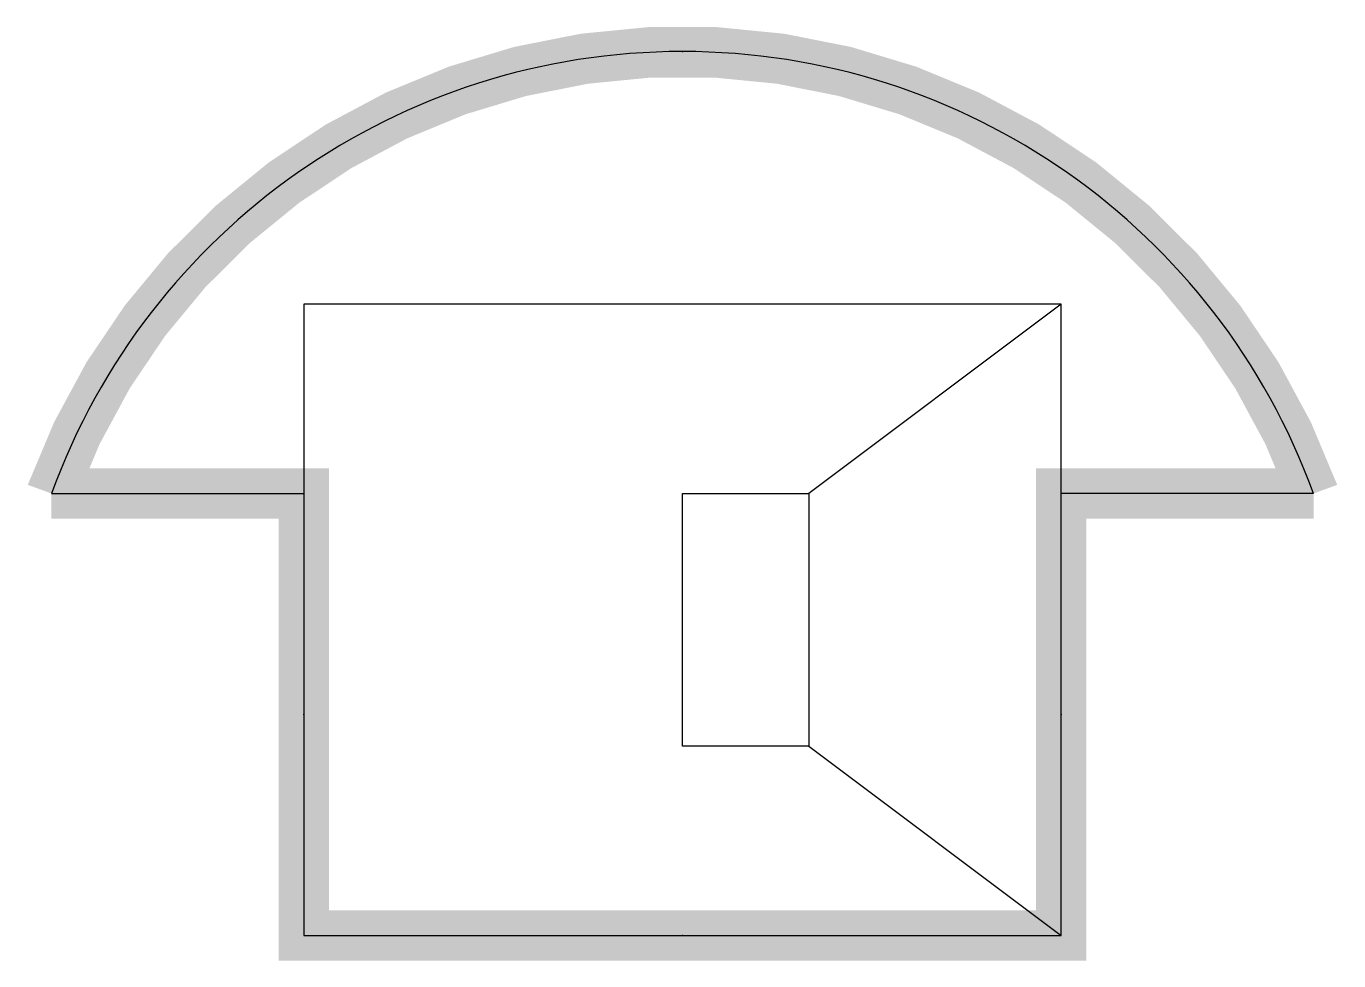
# Model space of a CAD drawing. Extents: x -260 to 260, y -10 to 360.
import ezdxf
from ezdxf.enums import TextEntityAlignment as Align

# ---------------------------------------------------------------- set-up
doc = ezdxf.new("R2010")
doc.units = 0
doc.header["$LTSCALE"] = 1000
doc.header["$MEASUREMENT"] = 0
doc.layers.add('EQUIP-通讯', color=3, linetype='Continuous')
doc.styles.add('_TEL_DIM', font='SIMPLEX', dxfattribs={"width": 0.8, "height": 3.5, "bigfont": 'HZTXT'})

# ---------------------------------------------------------------- blocks, each defined once
blk = doc.blocks.new('$equip$00003042')
at = {"layer": 'EQUIP-通讯', "color": 3}
for p, q in [((0.3, 0.5), (-0.3, 0.5)), ((-0.3, 0.5), (-0.3, 0)), ((0.3, 0.5), (0.1, 0.35)), ((0.3, 0), (0.3, 0.5)), ((-0.5, 0.35), (-0.3, 0.35)), ((0, 0.35), (0.1, 0.35)), ((0, 0.15), (0, 0.35)), ((0.1, 0.35), (0.1, 0.15)), ((0.5, 0.35), (0.3, 0.35)), ((0.1, 0.15), (0, 0.15)), ((0.1, 0.15), (0.3, 0)), ((-0.3, 0), (0.3, 0))]:
    blk.add_line(p, q, dxfattribs=at)
at = {"layer": 'EQUIP-通讯', "color": 3, "const_width": 0.04}
blk.add_lwpolyline([(0.5, 0.35, 0.7), (-0.5, 0.35, 0.327851)], format="xyb", dxfattribs=at)
blk.add_lwpolyline([(-0.5, 0.35), (-0.3, 0.35), (-0.3, 0), (0.3, 0), (0.3, 0.35), (0.5, 0.35)], dxfattribs=at)
at = {"layer": 'EQUIP-通讯', "color": 3}
blk.add_arc((0, 0.1679), 0.5321, 20.016, 159.984, dxfattribs=at)
for p in [(0, 0.7), (-0.3, 0.175), (0.3, 0.175), (0, 0)]:
    blk.add_point(p, dxfattribs=at)
at = {"layer": 'EQUIP-通讯', "color": 3, "style": '_TEL_DIM', "flags": 1}
for tag in ['A', 'REMARK']:
    blk.add_attdef(tag, text='', height=0.00002, dxfattribs=at).set_placement((0, 0), align=Align.MIDDLE_CENTER)

msp = doc.modelspace()

# ---------------------------------------------------------------- block references
at = {"layer": 'EQUIP-通讯', "xscale": 500, "yscale": 500, "zscale": 500}
msp.add_blockref('$equip$00003042', (0, 0), dxfattribs=at)

doc.saveas('drawing.dxf')
